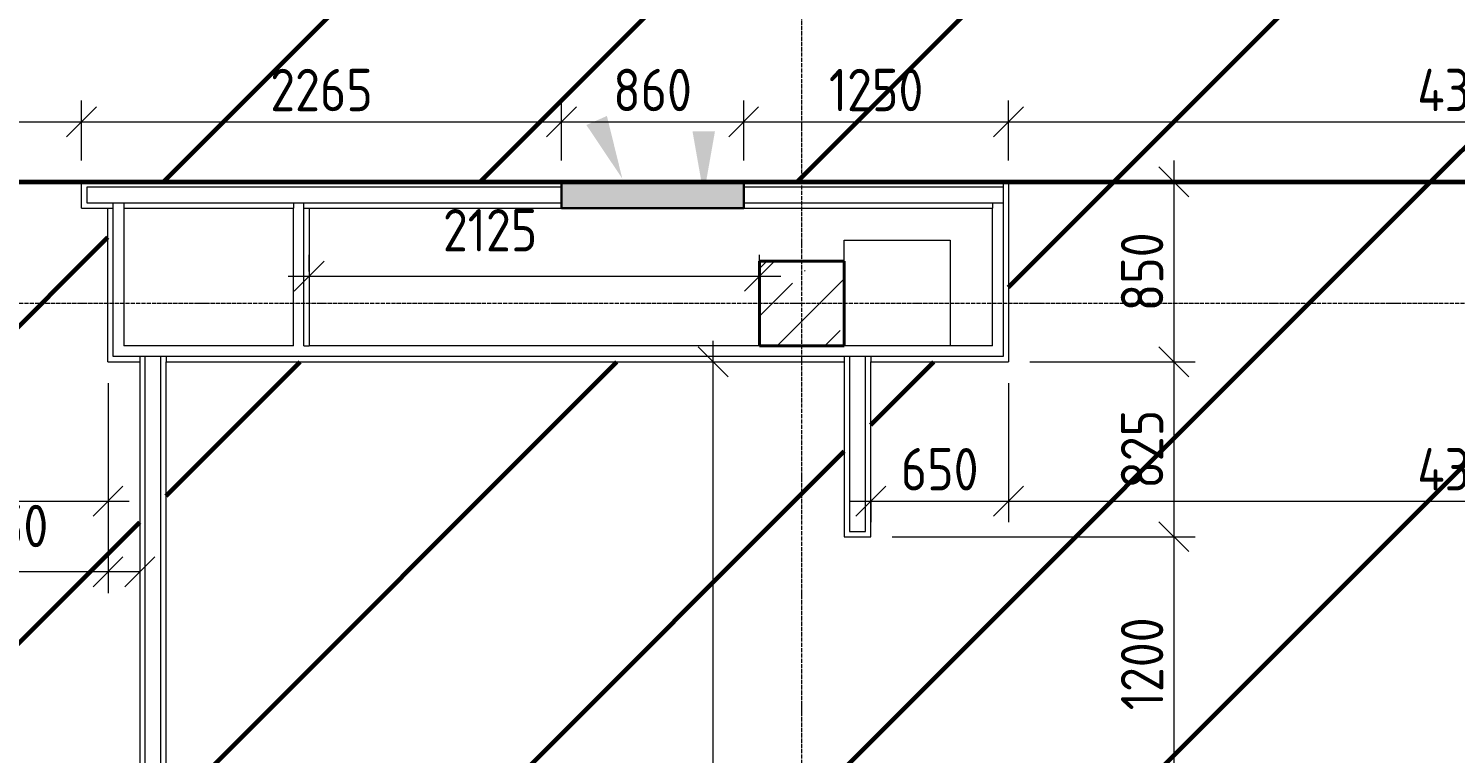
# Model space of a CAD drawing. Header units: millimetres. Extents: x -56773 to 323062, y -262288 to 76460.
# Drawn here: x 5159 to 11894, y -201747 to -198325 of the extents above; entities that cross this region are included whole.
import ezdxf

# ---------------------------------------------------------------- set-up
doc = ezdxf.new("R2010")
doc.units = ezdxf.units.MM
doc.linetypes.add('ADSK_Линия сетки', pattern=[25, 20, -2.5, 0, -2.5])
doc.linetypes.add('ADSK_Невидимые', pattern=[5, 3, -2])
for name, color, linetype, lineweight in [('1.1)Стяжка керамзит  2 этаж', 5, 'Continuous', 60), ('Марки', 7, 'Continuous', 20), ('Несущие колонны', 7, 'Continuous', 18), ('Обобщенные модели', 7, 'ADSK_Невидимые', 18), ('Оси', 7, 'Continuous', 9), ('Перекрытие', 7, 'Continuous', 18), ('Размеры', 7, 'Continuous', 9), ('Стены внутренние', 7, 'Continuous', 18), ('Стены штриховка', 7, 'Continuous', 9), ('Узлы', 7, 'Continuous', 18)]:
    doc.layers.add(name, color=color, linetype=linetype, lineweight=lineweight)
doc.styles.add('GOST Common_3', font='', dxfattribs={"width": 0.9, "height": 200})
doc.styles.get('GOST Common_3').set_extended_font_data('GOST Common')
doc.dimstyles.new('ADSK_Основной_2_0', dxfattribs={"dimscale": 304.8, "dimtxt": 201.142999, "dimasz": 0.463911, "dimexe": 0.328084, "dimexo": 0.328084, "dimgap": 0.164042, "dimtad": 1, "dimdec": 3, "dimrnd": 0.001, "dimdsep": 46, "dimtxsty": 'GOST Common_3', "dimblk1": 'OBLIQUE', "dimblk2": 'OBLIQUE', "dimsah": 1, "dimcen": 0.09, "dimdle": 0.328084, "dimazin": 2, "dimtfac": 1, "dimtdec": 4, "dimtix": 1, "dimtmove": 0, "dimatfit": 3, "dimfxl": 1, "dimtvp": 1, "dimtolj": 1, "dimtzin": 0, "dimlwd": 20, "dimlwe": 20, "dimarcsym": 2})
doc.dimstyles.new('ADSK_Основной_2_0_2', dxfattribs={"dimscale": 304.8, "dimtxt": 201.142999, "dimasz": 0.463911, "dimexe": 0.328084, "dimexo": 0.328084, "dimgap": 0.164042, "dimtad": 1, "dimdec": 3, "dimrnd": 0.001, "dimdsep": 46, "dimtxsty": 'GOST Common_3', "dimblk1": 'OBLIQUE', "dimblk2": 'OBLIQUE', "dimsah": 1, "dimcen": 0.09, "dimdle": 0.328084, "dimazin": 2, "dimtfac": 1, "dimtdec": 4, "dimtix": 1, "dimtmove": 0, "dimatfit": 3, "dimfxl": 1, "dimtvp": 1, "dimtolj": 1, "dimtzin": 0, "dimlwd": 20, "dimlwe": 20, "dimarcsym": 2})

# ---------------------------------------------------------------- blocks, each defined once
blk = doc.blocks.new('ADSK_КолоннаЖБ_Прямоугольная - 400x400 мм-1807143-Кладочный план 4-го этажа')
at = {"layer": 'Несущие колонны', "lineweight": 40}
for p, q in [((-200, 200), (200, 200)), ((-200, -200), (-200, 200)), ((200, 200), (200, -200)), ((200, -200), (-200, -200))]:
    blk.add_line(p, q, dxfattribs=at)
blk = doc.blocks.new('ADSK_ОбобщеннаяМодель_ОтверстиеПрямоугольное_вСтене - О-12_ОВ_в ГКЛ_860х360-4088419-Кладочный план 4-го этажа')
at = {"layer": 'Обобщенные модели'}
blk.add_hatch(color=256, dxfattribs=at).paths.add_polyline_path([(-309.7, -62.5), (550.3, -62.5), (550.3, 62.5), (-309.7, 62.5)])
at = {"layer": 'Узлы', "lineweight": 30}
for p, q in [((-309.7, -62.5), (-309.7, 62.5)), ((-309.7, 62.5), (550.3, 62.5)), ((550.3, 62.5), (550.3, -62.5)), ((550.3, -62.5), (-309.7, -62.5))]:
    blk.add_line(p, q, dxfattribs=at)
blk = doc.blocks.new('_Oblique')
at = {"color": 0, "linetype": 'ByBlock', "lineweight": -2}
blk.add_line((-0.5, -0.5), (0.5, 0.5), dxfattribs=at)
blk = doc.blocks.new('*D6111')
at = {"layer": 'Defpoints', "color": 0, "transparency": 16777216}
for p in [(5409.4, -198765.3), (4209.4, -199048.5), (5409.4, -199048.5)]:
    blk.add_point(p, dxfattribs=at)
at = {"layer": 'Размеры', "color": 0, "lineweight": 20, "transparency": 16777216}
for p, q in [((4209.4, -198948.5), (4209.4, -198665.3)), ((5409.4, -198948.5), (5409.4, -198665.3)), ((4109.4, -198765.3), (5509.4, -198765.3))]:
    blk.add_line(p, q, dxfattribs=at)
at = {"layer": 'Размеры', "color": 0, "lineweight": 20, "transparency": 16777216, "xscale": 141.4, "yscale": 141.4, "zscale": 141.4, "rotation": 180}
blk.add_blockref('_Oblique', (4209.4, -198765.3), dxfattribs=at)
at = {"layer": 'Размеры', "color": 0, "lineweight": 20, "transparency": 16777216, "xscale": 141.4, "yscale": 141.4, "zscale": 141.4}
blk.add_blockref('_Oblique', (5409.4, -198765.3), dxfattribs=at)
at = {"layer": 'Размеры', "color": 0, "lineweight": 9, "transparency": 16777216, "insert": (4809.4, -198615.3), "char_height": 200, "width": 560.473, "attachment_point": 5, "style": 'GOST Common_3'}
blk.add_mtext('\\A1;1200', dxfattribs=at)
blk = doc.blocks.new('*D6112')
at = {"layer": 'Defpoints', "color": 0, "transparency": 16777216}
for p in [(7674.4, -198765.3), (5409.4, -199048.5), (7674.4, -199048.5)]:
    blk.add_point(p, dxfattribs=at)
at = {"layer": 'Размеры', "color": 0, "lineweight": 20, "transparency": 16777216}
for p, q in [((5409.4, -198948.5), (5409.4, -198665.3)), ((7674.4, -198948.5), (7674.4, -198665.3)), ((5309.4, -198765.3), (7774.4, -198765.3))]:
    blk.add_line(p, q, dxfattribs=at)
at = {"layer": 'Размеры', "color": 0, "lineweight": 20, "transparency": 16777216, "xscale": 141.4, "yscale": 141.4, "zscale": 141.4, "rotation": 180}
blk.add_blockref('_Oblique', (5409.4, -198765.3), dxfattribs=at)
at = {"layer": 'Размеры', "color": 0, "lineweight": 20, "transparency": 16777216, "xscale": 141.4, "yscale": 141.4, "zscale": 141.4}
blk.add_blockref('_Oblique', (7674.4, -198765.3), dxfattribs=at)
at = {"layer": 'Размеры', "color": 0, "lineweight": 9, "transparency": 16777216, "insert": (6541.9, -198615.3), "char_height": 200, "width": 605.475, "attachment_point": 5, "style": 'GOST Common_3'}
blk.add_mtext('\\A1;2265', dxfattribs=at)
blk = doc.blocks.new('*D6113')
at = {"layer": 'Defpoints', "color": 0, "transparency": 16777216}
for p in [(8534.4, -198765.3), (7674.4, -199048.5), (8534.4, -199048.5)]:
    blk.add_point(p, dxfattribs=at)
at = {"layer": 'Размеры', "color": 0, "lineweight": 20, "transparency": 16777216}
for p, q in [((7674.4, -198948.5), (7674.4, -198665.3)), ((8534.4, -198948.5), (8534.4, -198665.3)), ((7574.4, -198765.3), (8634.4, -198765.3))]:
    blk.add_line(p, q, dxfattribs=at)
at = {"layer": 'Размеры', "color": 0, "lineweight": 20, "transparency": 16777216, "xscale": 141.4, "yscale": 141.4, "zscale": 141.4, "rotation": 180}
blk.add_blockref('_Oblique', (7674.4, -198765.3), dxfattribs=at)
at = {"layer": 'Размеры', "color": 0, "lineweight": 20, "transparency": 16777216, "xscale": 141.4, "yscale": 141.4, "zscale": 141.4}
blk.add_blockref('_Oblique', (8534.4, -198765.3), dxfattribs=at)
at = {"layer": 'Размеры', "color": 0, "lineweight": 9, "transparency": 16777216, "insert": (8104.4, -198615.3), "char_height": 200, "width": 454.106, "attachment_point": 5, "style": 'GOST Common_3'}
blk.add_mtext('\\A1;860', dxfattribs=at)
blk = doc.blocks.new('*D6114')
at = {"layer": 'Defpoints', "color": 0, "transparency": 16777216}
for p in [(9784.4, -198765.3), (8534.4, -199048.5), (9784.4, -199048.5)]:
    blk.add_point(p, dxfattribs=at)
at = {"layer": 'Размеры', "color": 0, "lineweight": 20, "transparency": 16777216}
for p, q in [((8534.4, -198948.5), (8534.4, -198665.3)), ((9784.4, -198948.5), (9784.4, -198665.3)), ((8434.4, -198765.3), (9884.4, -198765.3))]:
    blk.add_line(p, q, dxfattribs=at)
at = {"layer": 'Размеры', "color": 0, "lineweight": 20, "transparency": 16777216, "xscale": 141.4, "yscale": 141.4, "zscale": 141.4, "rotation": 180}
blk.add_blockref('_Oblique', (8534.4, -198765.3), dxfattribs=at)
at = {"layer": 'Размеры', "color": 0, "lineweight": 20, "transparency": 16777216, "xscale": 141.4, "yscale": 141.4, "zscale": 141.4}
blk.add_blockref('_Oblique', (9784.4, -198765.3), dxfattribs=at)
at = {"layer": 'Размеры', "color": 0, "lineweight": 9, "transparency": 16777216, "insert": (9159.4, -198615.3), "char_height": 200, "width": 560.473, "attachment_point": 5, "style": 'GOST Common_3'}
blk.add_mtext('\\A1;1250', dxfattribs=at)
blk = doc.blocks.new('*D6115')
at = {"layer": 'Defpoints', "color": 0, "transparency": 16777216}
for p in [(14134.4, -198765.3), (9784.4, -199048.5), (14134.4, -199048.5)]:
    blk.add_point(p, dxfattribs=at)
at = {"layer": 'Размеры', "color": 0, "lineweight": 20, "transparency": 16777216}
for p, q in [((9784.4, -198948.5), (9784.4, -198665.3)), ((14134.4, -198948.5), (14134.4, -198665.3)), ((9684.4, -198765.3), (14234.4, -198765.3))]:
    blk.add_line(p, q, dxfattribs=at)
at = {"layer": 'Размеры', "color": 0, "lineweight": 20, "transparency": 16777216, "xscale": 141.4, "yscale": 141.4, "zscale": 141.4, "rotation": 180}
blk.add_blockref('_Oblique', (9784.4, -198765.3), dxfattribs=at)
at = {"layer": 'Размеры', "color": 0, "lineweight": 20, "transparency": 16777216, "xscale": 141.4, "yscale": 141.4, "zscale": 141.4}
blk.add_blockref('_Oblique', (14134.4, -198765.3), dxfattribs=at)
at = {"layer": 'Размеры', "color": 0, "lineweight": 9, "transparency": 16777216, "insert": (11959.4, -198615.3), "char_height": 200, "width": 625.93, "attachment_point": 5, "style": 'GOST Common_3'}
blk.add_mtext('\\A1;4350', dxfattribs=at)
blk = doc.blocks.new('*D6150')
at = {"layer": 'Defpoints', "color": 0, "transparency": 16777216}
for p in [(9784.4, -199898.5), (9134.4, -200455.2), (9784.4, -200555.2)]:
    blk.add_point(p, dxfattribs=at)
at = {"layer": 'Размеры', "color": 0, "lineweight": 20, "transparency": 16777216}
for p, q in [((9784.4, -199998.5), (9784.4, -200655.2)), ((9034.4, -200555.2), (9884.4, -200555.2)), ((9134.4, -200555.2), (9134.4, -200655.2))]:
    blk.add_line(p, q, dxfattribs=at)
at = {"layer": 'Размеры', "color": 0, "lineweight": 20, "transparency": 16777216, "xscale": 141.4, "yscale": 141.4, "zscale": 141.4, "rotation": 180}
blk.add_blockref('_Oblique', (9134.4, -200555.2), dxfattribs=at)
at = {"layer": 'Размеры', "color": 0, "lineweight": 20, "transparency": 16777216, "xscale": 141.4, "yscale": 141.4, "zscale": 141.4}
blk.add_blockref('_Oblique', (9784.4, -200555.2), dxfattribs=at)
at = {"layer": 'Размеры', "color": 0, "lineweight": 9, "transparency": 16777216, "insert": (9459.4, -200405.2), "char_height": 200, "width": 454.106, "attachment_point": 5, "style": 'GOST Common_3'}
blk.add_mtext('\\A1;650', dxfattribs=at)
blk = doc.blocks.new('*D6151')
at = {"layer": 'Defpoints', "color": 0, "transparency": 16777216}
for p in [(9784.4, -199898.5), (14134.4, -199898.5), (14134.4, -200555.2)]:
    blk.add_point(p, dxfattribs=at)
at = {"layer": 'Размеры', "color": 0, "lineweight": 20, "transparency": 16777216}
for p, q in [((9784.4, -199998.5), (9784.4, -200655.2)), ((14134.4, -199998.5), (14134.4, -200655.2)), ((9684.4, -200555.2), (14234.4, -200555.2))]:
    blk.add_line(p, q, dxfattribs=at)
at = {"layer": 'Размеры', "color": 0, "lineweight": 20, "transparency": 16777216, "xscale": 141.4, "yscale": 141.4, "zscale": 141.4, "rotation": 180}
blk.add_blockref('_Oblique', (9784.4, -200555.2), dxfattribs=at)
at = {"layer": 'Размеры', "color": 0, "lineweight": 20, "transparency": 16777216, "xscale": 141.4, "yscale": 141.4, "zscale": 141.4}
blk.add_blockref('_Oblique', (14134.4, -200555.2), dxfattribs=at)
at = {"layer": 'Размеры', "color": 0, "lineweight": 9, "transparency": 16777216, "insert": (11959.4, -200405.2), "char_height": 200, "width": 625.93, "attachment_point": 5, "style": 'GOST Common_3'}
blk.add_mtext('\\A1;4350', dxfattribs=at)
blk = doc.blocks.new('*D6153')
at = {"layer": 'Defpoints', "color": 0, "transparency": 16777216}
for p in [(9784.4, -199048.5), (9784.4, -199898.5), (10564.8, -199898.5)]:
    blk.add_point(p, dxfattribs=at)
at = {"layer": 'Размеры', "color": 0, "lineweight": 20, "transparency": 16777216}
for p, q in [((10564.8, -198948.5), (10564.8, -199998.5)), ((9884.4, -199048.5), (10664.8, -199048.5)), ((9884.4, -199898.5), (10664.8, -199898.5))]:
    blk.add_line(p, q, dxfattribs=at)
at = {"layer": 'Размеры', "color": 0, "lineweight": 20, "transparency": 16777216, "xscale": 141.4, "yscale": 141.4, "zscale": 141.4}
for p, rotation in [((10564.8, -199048.5), 90), ((10564.8, -199898.5), 270)]:
    blk.add_blockref('_Oblique', p, dxfattribs=dict(at, rotation=rotation))
at = {"layer": 'Размеры', "color": 0, "lineweight": 9, "transparency": 16777216, "insert": (10414.8, -199473.5), "char_height": 200, "width": 454.106, "attachment_point": 5, "rotation": 90, "style": 'GOST Common_3'}
blk.add_mtext('\\A1;850', dxfattribs=at)
blk = doc.blocks.new('*D6154')
at = {"layer": 'Defpoints', "color": 0, "transparency": 16777216}
for p in [(9784.4, -199898.5), (9134.4, -200723.5), (10564.8, -200723.5)]:
    blk.add_point(p, dxfattribs=at)
at = {"layer": 'Размеры', "color": 0, "lineweight": 20, "transparency": 16777216}
for p, q in [((10564.8, -199798.5), (10564.8, -200823.5)), ((9884.4, -199898.5), (10664.8, -199898.5)), ((9234.4, -200723.5), (10664.8, -200723.5))]:
    blk.add_line(p, q, dxfattribs=at)
at = {"layer": 'Размеры', "color": 0, "lineweight": 20, "transparency": 16777216, "xscale": 141.4, "yscale": 141.4, "zscale": 141.4}
for p, rotation in [((10564.8, -199898.5), 90), ((10564.8, -200723.5), 270)]:
    blk.add_blockref('_Oblique', p, dxfattribs=dict(at, rotation=rotation))
at = {"layer": 'Размеры', "color": 0, "lineweight": 9, "transparency": 16777216, "insert": (10414.8, -200311), "char_height": 200, "width": 454.106, "attachment_point": 5, "rotation": 90, "style": 'GOST Common_3'}
blk.add_mtext('\\A1;825', dxfattribs=at)
blk = doc.blocks.new('*D6155')
at = {"layer": 'Defpoints', "color": 0, "transparency": 16777216}
for p in [(9134.4, -200723.5), (9134.4, -201923.5), (10564.8, -201923.5)]:
    blk.add_point(p, dxfattribs=at)
at = {"layer": 'Размеры', "color": 0, "lineweight": 20, "transparency": 16777216}
for p, q in [((10564.8, -200623.5), (10564.8, -202023.5)), ((9234.4, -200723.5), (10664.8, -200723.5)), ((9234.4, -201923.5), (10664.8, -201923.5))]:
    blk.add_line(p, q, dxfattribs=at)
at = {"layer": 'Размеры', "color": 0, "lineweight": 20, "transparency": 16777216, "xscale": 141.4, "yscale": 141.4, "zscale": 141.4}
for p, rotation in [((10564.8, -200723.5), 90), ((10564.8, -201923.5), 270)]:
    blk.add_blockref('_Oblique', p, dxfattribs=dict(at, rotation=rotation))
at = {"layer": 'Размеры', "color": 0, "lineweight": 9, "transparency": 16777216, "insert": (10414.8, -201323.5), "char_height": 200, "width": 560.473, "attachment_point": 5, "rotation": 90, "style": 'GOST Common_3'}
blk.add_mtext('\\A1;1200', dxfattribs=at)
blk = doc.blocks.new('*D6160')
at = {"layer": 'Defpoints', "color": 0, "transparency": 16777216}
for p in [(8290.9, -199898.5), (8390.9, -199898.5), (8609.4, -205423.5)]:
    blk.add_point(p, dxfattribs=at)
at = {"layer": 'Размеры', "color": 0, "lineweight": 20, "transparency": 16777216}
for p, q in [((8390.9, -205523.5), (8390.9, -199798.5)), ((8390.9, -199898.5), (8490.9, -199898.5)), ((8509.4, -205423.5), (8290.9, -205423.5))]:
    blk.add_line(p, q, dxfattribs=at)
at = {"layer": 'Размеры', "color": 0, "lineweight": 20, "transparency": 16777216, "xscale": 141.4, "yscale": 141.4, "zscale": 141.4}
for p, rotation in [((8390.9, -199898.5), 90), ((8390.9, -205423.5), 270)]:
    blk.add_blockref('_Oblique', p, dxfattribs=dict(at, rotation=rotation))
at = {"layer": 'Размеры', "color": 0, "lineweight": 9, "transparency": 16777216, "insert": (8240.9, -202661), "char_height": 200, "width": 605.475, "attachment_point": 5, "rotation": 90, "style": 'GOST Common_3'}
blk.add_mtext('\\A1;5525', dxfattribs=at)
blk = doc.blocks.new('*D6161')
at = {"layer": 'Defpoints', "color": 0, "transparency": 16777216}
for p in [(8609.4, -199493.8), (6484.4, -199571.8), (8609.4, -199571.8)]:
    blk.add_point(p, dxfattribs=at)
at = {"layer": 'Размеры', "color": 0, "lineweight": 20, "transparency": 16777216}
for p, q in [((6484.4, -199471.8), (6484.4, -199393.8)), ((8609.4, -199471.8), (8609.4, -199393.8)), ((6384.4, -199493.8), (8709.4, -199493.8))]:
    blk.add_line(p, q, dxfattribs=at)
at = {"layer": 'Размеры', "color": 0, "lineweight": 20, "transparency": 16777216, "xscale": 141.4, "yscale": 141.4, "zscale": 141.4, "rotation": 180}
blk.add_blockref('_Oblique', (6484.4, -199493.8), dxfattribs=at)
at = {"layer": 'Размеры', "color": 0, "lineweight": 20, "transparency": 16777216, "xscale": 141.4, "yscale": 141.4, "zscale": 141.4}
blk.add_blockref('_Oblique', (8609.4, -199493.8), dxfattribs=at)
at = {"layer": 'Размеры', "color": 0, "lineweight": 9, "transparency": 16777216, "insert": (7115, -199177.1), "char_height": 200, "width": 560.473, "attachment_point": 1, "line_spacing_factor": 1.022761, "style": 'GOST Common_3'}
blk.add_mtext('\\A1;2125', dxfattribs=at)
blk = doc.blocks.new('*D6163')
at = {"layer": 'Defpoints', "color": 0, "transparency": 16777216}
for p in [(4084.4, -199898.5), (5534.4, -199898.5), (5534.4, -200555.2)]:
    blk.add_point(p, dxfattribs=at)
at = {"layer": 'Размеры', "color": 0, "lineweight": 20, "transparency": 16777216}
for p, q in [((4084.4, -199998.5), (4084.4, -200655.2)), ((5534.4, -199998.5), (5534.4, -200655.2)), ((3984.4, -200555.2), (5634.4, -200555.2))]:
    blk.add_line(p, q, dxfattribs=at)
at = {"layer": 'Размеры', "color": 0, "lineweight": 20, "transparency": 16777216, "xscale": 141.4, "yscale": 141.4, "zscale": 141.4, "rotation": 180}
blk.add_blockref('_Oblique', (4084.4, -200555.2), dxfattribs=at)
at = {"layer": 'Размеры', "color": 0, "lineweight": 20, "transparency": 16777216, "xscale": 141.4, "yscale": 141.4, "zscale": 141.4}
blk.add_blockref('_Oblique', (5534.4, -200555.2), dxfattribs=at)
at = {"layer": 'Размеры', "color": 0, "lineweight": 9, "transparency": 16777216, "insert": (4809.4, -200405.2), "char_height": 200, "width": 580.928, "attachment_point": 5, "style": 'GOST Common_3'}
blk.add_mtext('\\A1;1450', dxfattribs=at)
blk = doc.blocks.new('*D6164')
at = {"layer": 'Defpoints', "color": 0, "transparency": 16777216}
for p in [(5534.4, -199898.5), (5684.4, -200455.2), (5684.4, -200889.8)]:
    blk.add_point(p, dxfattribs=at)
at = {"layer": 'Размеры', "color": 0, "lineweight": 20, "transparency": 16777216}
for p, q in [((5534.4, -199998.5), (5534.4, -200989.8)), ((5684.4, -200555.2), (5684.4, -200989.8)), ((5534.4, -200889.8), (4864.4, -200889.8)), ((5684.4, -200889.8), (5434.4, -200889.8))]:
    blk.add_line(p, q, dxfattribs=at)
at = {"layer": 'Размеры', "color": 0, "lineweight": 20, "transparency": 16777216, "xscale": 141.4, "yscale": 141.4, "zscale": 141.4, "rotation": 180}
blk.add_blockref('_Oblique', (5534.4, -200889.8), dxfattribs=at)
at = {"layer": 'Размеры', "color": 0, "lineweight": 20, "transparency": 16777216, "xscale": 141.4, "yscale": 141.4, "zscale": 141.4}
blk.add_blockref('_Oblique', (5684.4, -200889.8), dxfattribs=at)
at = {"layer": 'Размеры', "color": 0, "lineweight": 9, "transparency": 16777216, "insert": (4924.1, -200573.1), "char_height": 200, "width": 409.104, "attachment_point": 1, "line_spacing_factor": 1.022761, "style": 'GOST Common_3'}
blk.add_mtext('\\A1;150', dxfattribs=at)

msp = doc.modelspace()

# ---------------------------------------------------------------- hatches: boundary and pattern name
at = {"layer": '1.1)Стяжка керамзит  2 этаж', "transparency": 33554687}
h = msp.add_hatch(dxfattribs=at)
h.set_pattern_fill('ANSI31', color=5, scale=333)
h.paths.add_polyline_path([(61559.3615, -195798.4914), (-9515.6385, -195798.4914), (-9515.6385, -199048.4914), (61559.3615, -199048.4914)])
h.paths.add_polyline_path([(26559.3615, -198473.4914), (26634.3615, -198473.4914), (26634.3615, -199023.4914), (26559.3615, -199023.4914)], flags=16)
h.paths.add_polyline_path([(26559.3615, -196373.4914), (26559.3615, -195823.4914), (26634.3615, -195823.4914), (26634.3615, -196373.4914)], flags=16)
h.paths.add_polyline_path([(41109.3615, -196023.4914), (41109.3615, -195898.4914), (42009.3615, -195898.4914), (42009.3615, -196023.4914)], flags=16)
h.paths.add_polyline_path([(45809.3615, -196023.4914), (45809.3615, -195898.4914), (46809.3615, -195898.4914), (46809.3615, -196023.4914)], flags=16)
h.paths.add_polyline_path([(48659.3615, -195923.4914), (48659.3615, -195898.4914), (49409.3615, -195898.4914), (49409.3615, -195923.4914)], flags=16)
h.paths.add_polyline_path([(41734.3615, -193523.4914), (39734.3615, -193523.4914), (39734.3615, -195023.4914), (40009.3615, -195023.4914), (40034.3615, -195023.4914), (40034.3615, -195798.4914), (41734.3615, -195798.4914)], flags=0)
h = msp.add_hatch(dxfattribs=at)
h.set_pattern_fill('ANSI31', color=5, scale=333)
h.paths.add_polyline_path([(5684.3615, -199898.4914), (5534.3615, -199898.4914), (5534.3615, -199173.4914), (5409.3615, -199173.4914), (5409.3615, -199048.4914), (4209.3615, -199048.4914), (4209.3615, -199173.4914), (4084.3615, -199173.4914), (4084.3615, -199898.4914), (3009.3615, -199898.4914), (3009.3615, -205423.4914), (3009.3615, -205573.4914), (3609.3615, -205573.4914), (5259.3615, -205573.4914), (5684.3615, -205573.4914)])
h = msp.add_hatch(dxfattribs=at)
h.set_pattern_fill('ANSI31', color=5, scale=333)
h.paths.add_polyline_path([(15309.3615, -199898.4914), (14134.3615, -199898.4914), (14134.3615, -199048.4914), (9784.3615, -199048.4914), (9784.3615, -199898.4914), (9134.3615, -199898.4914), (9134.3615, -200723.4914), (9009.3615, -200723.4914), (9009.3615, -199898.4914), (5809.3615, -199898.4914), (5809.3615, -205573.4914), (6409.3615, -205573.4914), (8059.3615, -205573.4914), (8609.3615, -205573.4914), (8609.3615, -205423.4914), (9009.3615, -205423.4914), (9009.3615, -201923.4914), (9134.3615, -201923.4914), (9134.3615, -205573.4914), (9609.3615, -205573.4914), (11259.3615, -205573.4914), (12409.3615, -205573.4914), (14059.3615, -205573.4914), (14609.3615, -205573.4914), (14609.3615, -205423.4914), (15009.3615, -205423.4914), (15009.3615, -205573.4914), (15309.3615, -205573.4914)])
at = {"layer": 'Марки'}
for points in [[(7961.6503, -199033.706), (7888.8994, -198737.8927), (7792.1127, -198780.6147)], [(8345.8783, -199110.9914), (8398.7764, -198810.9914), (8292.9802, -198810.9914)]]:
    msp.add_hatch(color=256, dxfattribs=at).paths.add_polyline_path(points)
at = {"layer": 'Несущие колонны', "lineweight": 9}
h = msp.add_hatch(dxfattribs=at)
h.set_pattern_fill('FP_1', color=256, style=0, pattern_type=2)
h.set_pattern_definition([(45, (9.36, -198628.46), (-224.506, 224.506), []), (45, (233.87, -198628.46), (-224.506, 224.506), [396.875, -79.375, 3.353, -76.022])])
h.paths.add_polyline_path([(8609.3615, -199823.4914), (9009.3615, -199823.4914), (9009.3615, -199423.4914), (8609.3615, -199423.4914)])

# ---------------------------------------------------------------- linework, layer by layer
at = {"layer": '1.1)Стяжка керамзит  2 этаж'}
msp.add_lwpolyline([(61559.3615, -195798.4914), (-9515.6385, -195798.4914), (-9515.6385, -199048.4914), (61559.3615, -199048.4914)], close=True, dxfattribs=at)
at = {"layer": 'Несущие колонны', "lineweight": 9}
for p, q in [((9009.3615, -199423.4914), (8609.3615, -199423.4914)), ((8609.3615, -199423.4914), (8609.3615, -199823.4914)), ((9009.3615, -199823.4914), (9009.3615, -199423.4914)), ((8609.3615, -199823.4914), (9009.3615, -199823.4914))]:
    msp.add_line(p, q, dxfattribs=at)
at = {"layer": 'Оси', "linetype": 'ADSK_Линия сетки', "lineweight": 5}
for p, q in [((8809.3615, -209602.3427), (8809.3615, -188601.0153)), ((62563.3938, -199623.4914), (-25230.7352, -199623.4914))]:
    msp.add_line(p, q, dxfattribs=at)
at = {"layer": 'Перекрытие'}
for p, q in [((9009.3615, -199423.4914), (9009.3615, -199323.4914)), ((9009.3615, -199323.4914), (9509.3615, -199323.4914)), ((9509.3615, -199323.4914), (9509.3615, -199823.4914))]:
    msp.add_line(p, q, dxfattribs=at)
at = {"layer": 'Стены внутренние', "lineweight": 5}
for p, q in [((7674.3615, -199048.4914), (5409.3615, -199048.4914)), ((5409.3615, -199173.4914), (5409.3615, -199048.4914)), ((9784.3615, -199048.4914), (8534.3615, -199048.4914)), ((9784.3615, -199048.4914), (9784.3615, -199898.4914)), ((5409.3615, -199173.4914), (5534.3615, -199173.4914)), ((5534.3615, -199898.4914), (5534.3615, -199173.4914)), ((5609.3615, -199173.4914), (5609.3615, -199823.4914)), ((5609.3615, -199173.4914), (6409.3615, -199173.4914)), ((6409.3615, -199823.4914), (6409.3615, -199173.4914)), ((6484.3615, -199173.4914), (7674.3615, -199173.4914)), ((6484.3615, -199173.4914), (6484.3615, -199823.4914)), ((8534.3615, -199173.4914), (9709.3615, -199173.4914)), ((9709.3615, -199823.4914), (9709.3615, -199173.4914)), ((6409.3615, -199823.4914), (5609.3615, -199823.4914)), ((9709.3615, -199823.4914), (6484.3615, -199823.4914)), ((5534.3615, -199898.4914), (5684.3615, -199898.4914)), ((5684.3615, -199898.4914), (5684.3615, -205573.4914)), ((5809.3615, -205573.4914), (5809.3615, -199898.4914)), ((5809.3615, -199898.4914), (9009.3615, -199898.4914)), ((9009.3615, -199898.4914), (9009.3615, -200723.4914)), ((9134.3615, -200723.4914), (9134.3615, -199898.4914)), ((9134.3615, -199898.4914), (9784.3615, -199898.4914)), ((9009.3615, -200723.4914), (9134.3615, -200723.4914))]:
    msp.add_line(p, q, dxfattribs=at)
at = {"layer": 'Стены штриховка', "lineweight": 9}
for p, q in [((9759.3615, -199048.4914), (9759.3615, -199873.4914)), ((7674.3615, -199073.4914), (5434.3615, -199073.4914)), ((5434.3615, -199073.4914), (5434.3615, -199148.4914)), ((9759.3615, -199073.4914), (8534.3615, -199073.4914)), ((5434.3615, -199148.4914), (7674.3615, -199148.4914)), ((5534.3615, -199173.4914), (5559.3615, -199173.4914)), ((5559.3615, -199873.4914), (5559.3615, -199148.4914)), ((5609.3615, -199148.4914), (5609.3615, -199173.4914)), ((6409.3615, -199148.4914), (6409.3615, -199173.4914)), ((6459.3615, -199823.4914), (6459.3615, -199148.4914)), ((6459.3615, -199173.4914), (6484.3615, -199173.4914)), ((8534.3615, -199148.4914), (9759.3615, -199148.4914)), ((9709.3615, -199148.4914), (9709.3615, -199173.4914)), ((6459.3615, -199823.4914), (6484.3615, -199823.4914)), ((9759.3615, -199873.4914), (5559.3615, -199873.4914)), ((5684.3615, -199873.4914), (5684.3615, -199898.4914)), ((5709.3615, -205573.4914), (5709.3615, -199873.4914)), ((5784.3615, -205573.4914), (5784.3615, -199873.4914)), ((5809.3615, -199873.4914), (5809.3615, -199898.4914)), ((9009.3615, -199873.4914), (9009.3615, -199898.4914)), ((9034.3615, -199873.4914), (9034.3615, -200698.4914)), ((9109.3615, -200698.4914), (9109.3615, -199873.4914)), ((9134.3615, -199873.4914), (9134.3615, -199898.4914)), ((9034.3615, -200698.4914), (9109.3615, -200698.4914))]:
    msp.add_line(p, q, dxfattribs=at)

# ---------------------------------------------------------------- block references
at = {"layer": 'Несущие колонны', "lineweight": 9, "rotation": 89.9999999999999}
msp.add_blockref('ADSK_КолоннаЖБ_Прямоугольная - 400x400 мм-1807143-Кладочный план 4-го этажа', (8809.3615, -199623.4914), dxfattribs=at)
at = {"layer": 'Обобщенные модели', "color": 7, "true_color": 0xffffff}
msp.add_blockref('ADSK_ОбобщеннаяМодель_ОтверстиеПрямоугольное_вСтене - О-12_ОВ_в ГКЛ_860х360-4088419-Кладочный план 4-го этажа', (7984.0597, -199110.9914), dxfattribs=at)

# ---------------------------------------------------------------- dimensions: what is measured, and where the dimension line sits
at = {"layer": 'Размеры', "lineweight": 9}
for base, p1, p2, override, picture, middle in [((5409.3615, -198765.34), (4209.3615, -199048.4914), (5409.3615, -199048.4914), {"dimpost": '<>', "dimfxl": 1200}, '*D6111', (4809.3615, -198615.34)), ((7674.3615, -198765.34), (5409.3615, -199048.4914), (7674.3615, -199048.4914), {"dimpost": '<>', "dimfxl": 2265}, '*D6112', (6541.8615, -198615.34)), ((8534.3615, -198765.34), (7674.3615, -199048.4914), (8534.3615, -199048.4914), {"dimpost": '<>', "dimfxl": 860}, '*D6113', (8104.3615, -198615.34)), ((9784.3615, -198765.34), (8534.3615, -199048.4914), (9784.3615, -199048.4914), {"dimpost": '<>', "dimfxl": 1250}, '*D6114', (9159.3615, -198615.34)), ((14134.3615, -198765.34), (9784.3615, -199048.4914), (14134.3615, -199048.4914), {"dimpost": '<>', "dimfxl": 4350}, '*D6115', (11959.3615, -198615.34)), ((5534.3615, -200555.1504), (4084.3615, -199898.4914), (5534.3615, -199898.4914), {"dimpost": '<>', "dimfxl": 1450}, '*D6163', (4809.3615, -200405.1504)), ((9784.3615, -200555.1504), (9134.3615, -200455.1655), (9784.3615, -199898.4914), {"dimpost": '<>', "dimfxl": 855.795538}, '*D6150', (9459.3615, -200405.1504)), ((14134.3615, -200555.1504), (9784.3615, -199898.4914), (14134.3615, -199898.4914), {"dimpost": '<>', "dimfxl": 4350}, '*D6151', (11959.3615, -200405.1504))]:
    dim = msp.add_linear_dim(base=base, p1=p1, p2=p2, dimstyle='ADSK_Основной_2_0_2', override=override, dxfattribs=at)
    dim.commit()
    dim.dimension.update_dxf_attribs({"geometry": picture, "text_midpoint": middle})
for base, p1, p2, override, picture, middle in [((10564.752, -199898.4914), (9784.3615, -199048.4914), (9784.3615, -199898.4914), {"dimpost": '<>', "dimfxl": 850}, '*D6153', (10414.752, -199473.4914)), ((8390.9165, -199898.4914), (8609.3615, -205423.4914), (8290.9316, -199898.4914), {"dimpost": '<>', "dimfxl": 5534.168646}, '*D6160', (8240.9165, -202660.9914)), ((10564.752, -200723.4914), (9784.3615, -199898.4914), (9134.3615, -200723.4914), {"dimpost": '<>', "dimfxl": 1050.297577}, '*D6154', (10414.752, -200310.9914)), ((10564.752, -201923.4914), (9134.3615, -200723.4914), (9134.3615, -201923.4914), {"dimpost": '<>', "dimfxl": 1200}, '*D6155', (10414.752, -201323.4914))]:
    dim = msp.add_linear_dim(base=base, p1=p1, p2=p2, angle=90, dimstyle='ADSK_Основной_2_0_2', override=override, dxfattribs=at)
    dim.commit()
    dim.dimension.update_dxf_attribs({"geometry": picture, "text_midpoint": middle})
for base, p1, p2, override, picture, middle in [((8609.3615, -199493.7808), (6484.3615, -199571.8282), (8609.3615, -199571.8282), {"dimpost": '<>', "dimfxl": 2125}, '*D6161', (7395.2228, -199493.7808)), ((5684.3615, -200889.7737), (5534.3615, -199898.4914), (5684.3615, -200455.1655), {"dimpost": '<>', "dimfxl": 576.529273}, '*D6164', (5128.6758, -200889.7737))]:
    dim = msp.add_linear_dim(base=base, p1=p1, p2=p2, dimstyle='ADSK_Основной_2_0', override=override, dxfattribs=at)
    dim.commit()
    dim.dimension.update_dxf_attribs({"geometry": picture, "text_midpoint": middle, "dimtype": 160})

doc.saveas('drawing.dxf')
